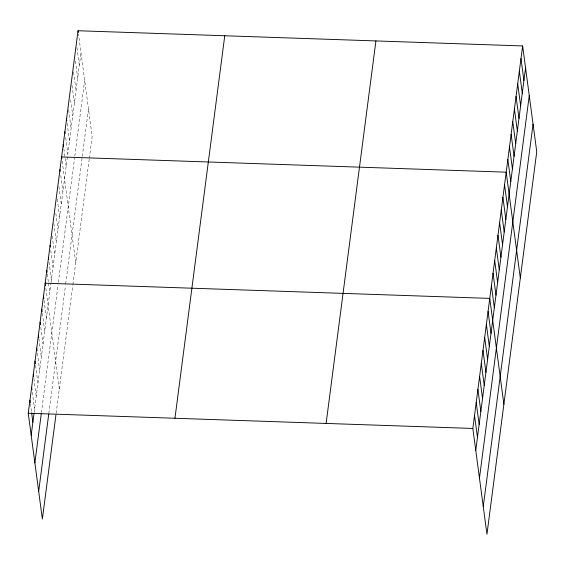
<?xml version="1.0" encoding="UTF-8"?>
<svg xmlns="http://www.w3.org/2000/svg" width="565" height="565" viewBox="0 0 565 565"><rect width="100%" height="100%" fill="white"/><g stroke="black" fill="none" stroke-linecap="round" stroke-linejoin="round"><path stroke-width="0.42" stroke-dasharray="2.83 2.12" d="M34.119 412.676L50.963 283.284M51.069 282.444L80.979 52.715M41.422 412.598L58.047 284.866M58.379 282.338L74.594 157.797M74.813 156.117L84.672 80.378M48.837 413.354L65.469 285.6M65.688 283.913L88.479 108.883M56.14 413.276L72.772 285.495M72.885 284.654L89.206 159.266M89.319 158.426L92.166 136.546L78.5 34.119M76.967 47.587L79.34 65.335M75.442 61.055L77.695 77.956M73.57 71.988L76.049 90.577M72.038 85.456L74.41 103.204M70.625 99.765L72.765 115.825M68.64 109.857L71.119 128.446M67.108 123.325L69.474 141.073M65.688 137.634L67.835 153.694M63.824 148.567L66.19 166.315M62.178 161.195L75.731 262.774M60.759 175.503L62.906 191.563M58.894 186.436L61.26 204.184M57.249 199.057L59.615 216.805M55.829 213.372L57.976 229.425M53.852 223.458L56.331 242.053M52.206 236.085L54.685 254.674M50.786 250.394L53.046 267.294M49.035 262.174L51.401 279.922M47.276 273.947L48.406 282.401M48.519 283.249L49.755 292.543M45.857 288.263L59.297 389.002M44.056 300.425L46.422 318.173M42.361 313.427L44.727 331.175M40.779 327.276L43.032 344.177M38.858 338.59L41.344 357.186M37.396 353.287L39.649 370.188M35.588 365.449L37.954 383.197M33.893 378.451L36.259 396.199M32.311 392.301L34.571 409.208M30.397 403.622L31.52 412.069"/><path stroke-width="0.85" d="M55.914 415.014L42.368 519.051L28.25 413.241L78.048 30.736L522.632 45.949L536.75 151.759L486.952 534.264L472.834 428.454L522.632 45.949M31.181 435.22L34.006 413.538M34.875 462.883L41.309 413.46M38.674 491.388L48.724 414.223M174.959 418.262L224.764 35.757M326.118 423.432L375.923 40.927M475.765 450.425L525.563 67.92M479.459 478.089L529.257 95.584M483.259 506.593L533.056 124.088M28.25 413.241L472.834 428.454M520.986 58.569L523.917 80.541M519.348 71.19L522.279 93.168M517.702 83.818L520.633 105.789M516.057 96.438L518.988 118.41M514.418 109.059L517.349 131.031M512.773 121.687L515.704 143.658M511.127 134.308L514.058 156.279M509.482 146.928L512.42 168.9M507.843 159.549L510.774 181.527M520.316 277.98L506.198 172.177L61.613 156.964L61.839 158.659M504.552 184.797L507.49 206.769M502.914 197.418L505.845 219.389M501.268 210.046L504.199 232.017M499.622 222.666L502.553 244.638M497.984 235.287L500.915 257.259M496.338 247.908L499.269 269.886M494.693 260.536L497.624 282.507M493.054 273.156L495.985 295.128M491.409 285.777L494.34 307.748M503.881 404.208L489.763 298.398L45.179 283.192L45.518 285.728M488.068 311.407L491.006 333.378M486.38 324.409L489.311 346.38M484.685 337.418L487.616 359.389M482.99 350.42L485.921 372.392M481.302 363.429L484.233 385.401M479.607 376.431L482.538 398.403M477.912 389.44L480.843 411.412M476.217 402.442L479.148 424.414M474.529 415.445L477.46 437.423M78.048 30.736L78.274 32.431M66.543 119.095L66.769 120.79M64.904 131.723L65.13 133.411M63.259 144.343L63.598 146.879M59.975 169.592L60.201 171.28M50.108 245.323L50.334 247.018M48.47 257.944L48.696 259.639M46.824 270.571L47.05 272.259M43.491 296.194L43.83 298.73M41.796 309.203L42.135 311.739M40.101 322.205L40.44 324.741M38.406 335.214L38.745 337.75M36.718 348.217L37.057 350.752M35.023 361.226L35.362 363.761M33.328 374.228L33.667 376.763M31.633 387.237L31.972 389.765M29.945 400.239L30.284 402.774M31.633 412.916L32.876 422.21"/></g></svg>
